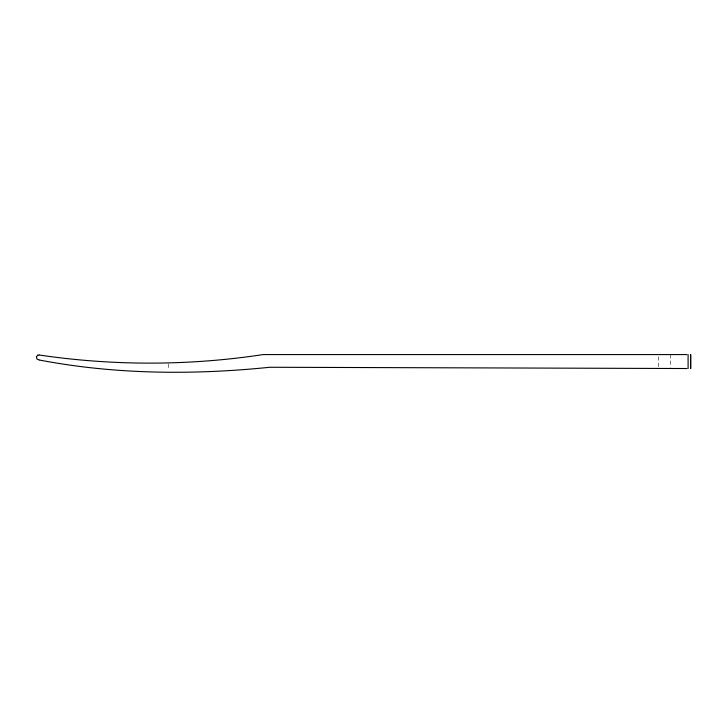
<?xml version="1.0" encoding="UTF-8"?>
<svg xmlns="http://www.w3.org/2000/svg" width="727" height="727" viewBox="0 0 727 727"><rect width="100%" height="100%" fill="white"/><g stroke="black" fill="none" stroke-linecap="round" stroke-linejoin="round"><path stroke-width="0.55" stroke-dasharray="3.63 2.73" d="M670.585 354.576L670.585 367.408M658.371 356.712L658.371 368.435M168.255 363.954L168.255 370.279"/><path stroke-width="1.09" d="M36.45 356.748L36.95 359.065L39.185 359.983M36.45 356.73L37.877 355.139M37.886 355.139L39.185 355.003M686.915 354.576L263.174 354.576C189.211 365.808 113.585 365.972 39.576 355.058M686.915 368.525L269.899 367.262C193.291 375.077 115.439 374.532 39.576 360.056M688.096 354.576L688.096 368.525M690.65 354.576L690.65 368.534L690.65 354.576"/></g></svg>
